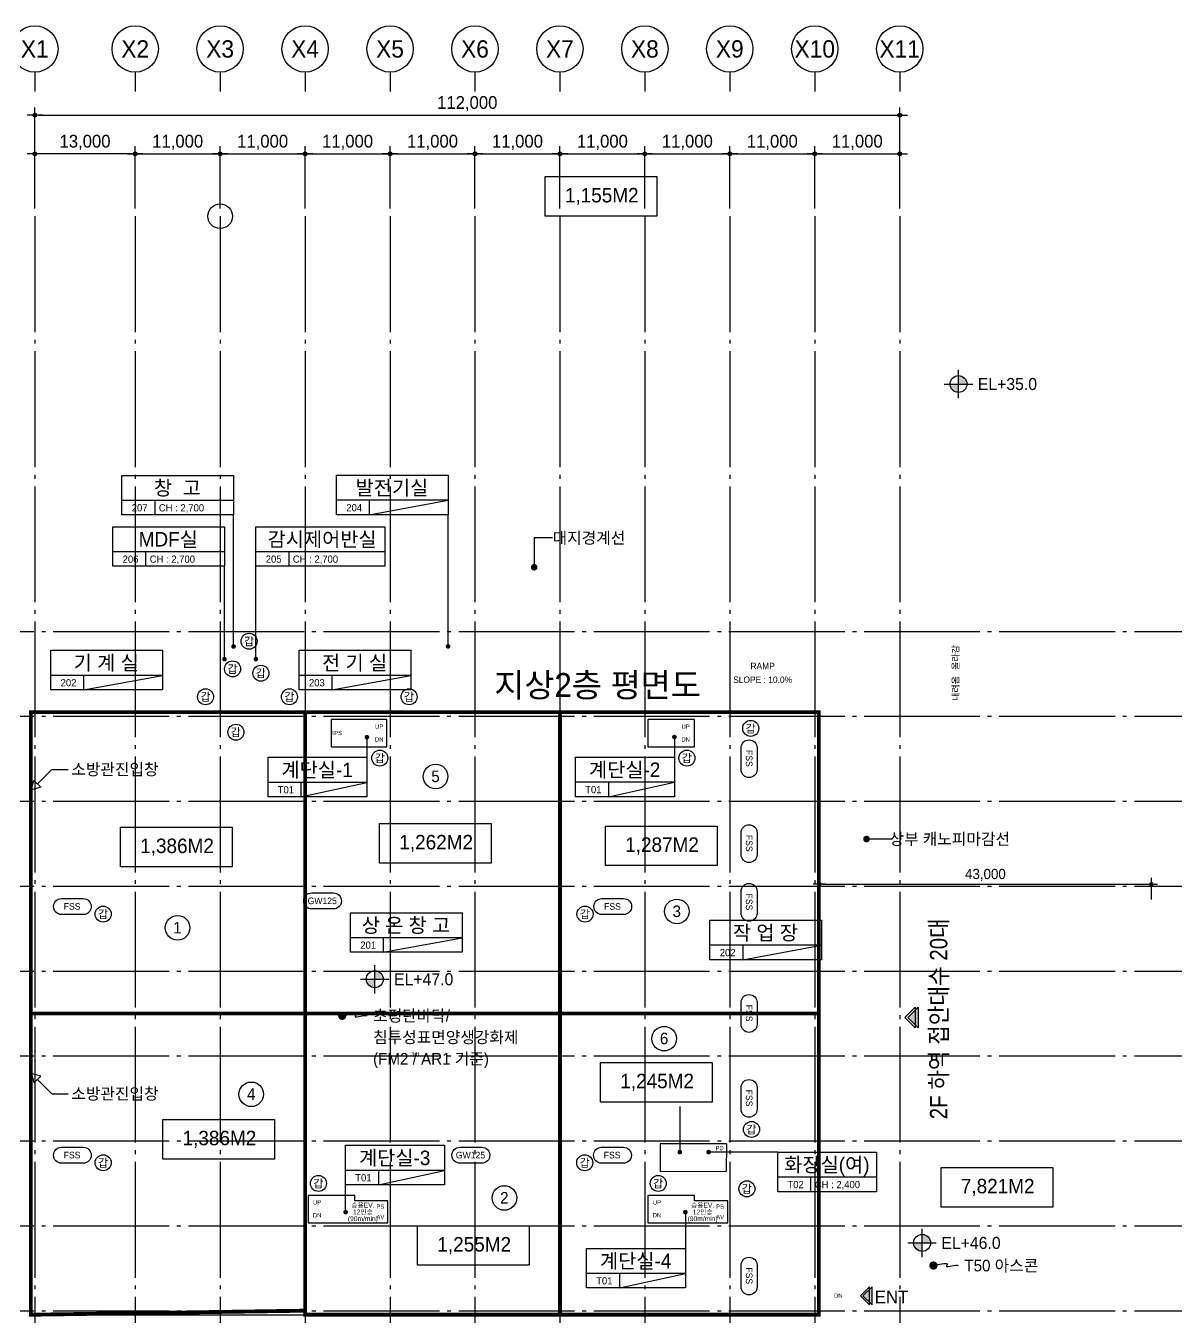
# Model space of a CAD drawing. Header units: millimetres. Extents: x 252735598 to 255219468, y 503841472 to 504550014.
# Drawn here: x 254139209 to 254288177, y 503943113 to 504110392 of the extents above; entities that cross this region are included whole.
import ezdxf
from ezdxf.enums import TextEntityAlignment as Align

# ---------------------------------------------------------------- set-up
doc = ezdxf.new("R2010")
doc.units = ezdxf.units.MM
doc.linetypes.add('CEN', pattern=[35, 30, -2, 1, -2])
for name, color, linetype in [('4A.TEC CEN', 1, 'CEN'), ('4A.TEC DIM', 7, 'Continuous'), ('4A.TEC TEXT', 7, 'Continuous'), ('4A.TEC TEXT 1', 3, 'Continuous'), ('4A.TEC TEXT 2', 3, 'Continuous'), ('4A.TEC 심볼', 7, 'Continuous'), ('DEFPOINT', 135, 'Continuous'), ('㈜SE&C DIM', 7, 'Continuous'), ('㈜SE&C TEXT', 7, 'Continuous'), ('㈜SE&C TEXT 1', 3, 'Continuous')]:
    doc.layers.add(name, color=color, linetype=linetype)
doc.styles.add('돋움', font='')
doc.styles.get('돋움').set_extended_font_data('돋움')
doc.dimstyles.new('DIM_400(외부치수)', dxfattribs={"dimscale": 1200, "dimtxt": 3.3, "dimasz": 1, "dimexe": 2, "dimexo": 2, "dimgap": 1, "dimtad": 1, "dimdec": 0, "dimdsep": 46, "dimlunit": 6, "dimtxsty": '돋움', "dimblk1": 'DIMDOT', "dimblk2": 'DIMDOT', "dimsah": 1, "dimcen": 2.5, "dimdle": 1.5, "dimclrd": 8, "dimclre": 8, "dimclrt": 3, "dimadec": 0, "dimazin": 0, "dimtfac": 1, "dimtdec": 0, "dimtix": 1, "dimtmove": 2, "dimatfit": 3, "dimldrblk": 'DIMDOT', "dimfxl": 1, "dimtvp": 1, "dimtolj": 1, "dimtzin": 0, "dimarcsym": 0})
doc.dimstyles.new('DIM_600(외부치수)', dxfattribs={"dimscale": 400, "dimtxt": 3.3, "dimasz": 1, "dimexe": 2, "dimexo": 2, "dimgap": 1, "dimtad": 1, "dimdec": 0, "dimdsep": 46, "dimlunit": 6, "dimtxsty": '돋움', "dimblk1": 'DIMDOT', "dimblk2": 'DIMDOT', "dimsah": 1, "dimcen": 2.5, "dimdle": 1.5, "dimclrd": 8, "dimclre": 8, "dimclrt": 3, "dimadec": 0, "dimazin": 0, "dimtfac": 1, "dimtdec": 0, "dimtix": 1, "dimtmove": 2, "dimatfit": 3, "dimldrblk": 'DIMDOT', "dimfxl": 1, "dimtvp": 1, "dimtolj": 1, "dimtzin": 0, "dimarcsym": 0})

# ---------------------------------------------------------------- blocks, each defined once
blk = doc.blocks.new('DIMDOT')
at = {"color": 0}
blk.add_line((-2, 0), (2, 0), dxfattribs=at)
for radius in [0.5, 0.25]:
    blk.add_circle((0, 0), radius, dxfattribs=at)
blk = doc.blocks.new('*D94')
at = {"layer": '4A.TEC DIM', "color": 8, "lineweight": -2, "transparency": 16777216}
for p, q in [((169308, -38163), (169308, -25069)), ((281308, -38163), (281308, -25069)), ((169808, -26069), (280808, -26069))]:
    blk.add_line(p, q, dxfattribs=at)
at = {"layer": 'Defpoints', "color": 0, "transparency": 16777216}
for p in [(281308, -26069), (169308, -39163), (281308, -39163)]:
    blk.add_point(p, dxfattribs=at)
at = {"layer": '4A.TEC DIM', "color": 8, "lineweight": -2, "transparency": 16777216, "xscale": 500, "yscale": 500, "zscale": 500, "rotation": 180}
blk.add_blockref('DIMDOT', (169308, -26069), dxfattribs=at)
at = {"layer": '4A.TEC DIM', "color": 8, "lineweight": -2, "transparency": 16777216, "xscale": 500, "yscale": 500, "zscale": 500}
blk.add_blockref('DIMDOT', (281308, -26069), dxfattribs=at)
at = {"layer": '4A.TEC DIM', "color": 3, "transparency": 16777216, "insert": (225308, -24584), "char_height": 1650, "attachment_point": 5, "style": '돋움'}
blk.add_mtext('\\A1;112,000', dxfattribs=at)
blk = doc.blocks.new('ccs122')
at = {"layer": '4A.TEC 심볼'}
blk.add_line((0, 8), (0, 3), dxfattribs=at)
blk.add_circle((0, 14), 6, dxfattribs=at)
at = {"layer": '4A.TEC TEXT 2', "color": 3, "style": '돋움'}
blk.add_attdef('NO', text='', height=4.5, dxfattribs=at).set_placement((-0.01, 14.02), align=Align.MIDDLE_CENTER)
blk = doc.blocks.new('*D103')
at = {"layer": '4A.TEC DIM', "color": 8, "lineweight": -2, "transparency": 16777216}
for p, q in [((169308, -38163), (169308, -30082)), ((182308, -38163), (182308, -30082)), ((181808, -31082), (169808, -31082))]:
    blk.add_line(p, q, dxfattribs=at)
at = {"layer": 'Defpoints', "color": 0, "transparency": 16777216}
for p in [(169308, -31082), (169308, -39163), (182308, -39163)]:
    blk.add_point(p, dxfattribs=at)
at = {"layer": '4A.TEC DIM', "color": 8, "lineweight": -2, "transparency": 16777216, "xscale": 500, "yscale": 500, "zscale": 500, "rotation": 180}
blk.add_blockref('DIMDOT', (169308, -31082), dxfattribs=at)
at = {"layer": '4A.TEC DIM', "color": 8, "lineweight": -2, "transparency": 16777216, "xscale": 500, "yscale": 500, "zscale": 500}
blk.add_blockref('DIMDOT', (182308, -31082), dxfattribs=at)
at = {"layer": '4A.TEC DIM', "color": 3, "transparency": 16777216, "insert": (175808, -29597), "char_height": 1650, "attachment_point": 5, "style": '돋움'}
blk.add_mtext('\\A1;13,000', dxfattribs=at)
blk = doc.blocks.new('*D105')
at = {"layer": '4A.TEC DIM', "color": 8, "lineweight": -2, "transparency": 16777216}
for p, q in [((270308, -38163), (270308, -30082)), ((281308, -38163), (281308, -30082)), ((270808, -31082), (280808, -31082))]:
    blk.add_line(p, q, dxfattribs=at)
at = {"layer": 'Defpoints', "color": 0, "transparency": 16777216}
for p in [(281308, -31082), (270308, -39163), (281308, -39163)]:
    blk.add_point(p, dxfattribs=at)
at = {"layer": '4A.TEC DIM', "color": 8, "lineweight": -2, "transparency": 16777216, "xscale": 500, "yscale": 500, "zscale": 500, "rotation": 180}
blk.add_blockref('DIMDOT', (270308, -31082), dxfattribs=at)
at = {"layer": '4A.TEC DIM', "color": 8, "lineweight": -2, "transparency": 16777216, "xscale": 500, "yscale": 500, "zscale": 500}
blk.add_blockref('DIMDOT', (281308, -31082), dxfattribs=at)
at = {"layer": '4A.TEC DIM', "color": 3, "transparency": 16777216, "insert": (275808, -29597), "char_height": 1650, "attachment_point": 5, "style": '돋움'}
blk.add_mtext('\\A1;11,000', dxfattribs=at)
blk = doc.blocks.new('*D106')
at = {"layer": '4A.TEC DIM', "color": 8, "lineweight": -2, "transparency": 16777216}
for p, q in [((259308, -38163), (259308, -30082)), ((270308, -38163), (270308, -30082)), ((259808, -31082), (269808, -31082))]:
    blk.add_line(p, q, dxfattribs=at)
at = {"layer": 'Defpoints', "color": 0, "transparency": 16777216}
for p in [(270308, -31082), (259308, -39163), (270308, -39163)]:
    blk.add_point(p, dxfattribs=at)
at = {"layer": '4A.TEC DIM', "color": 8, "lineweight": -2, "transparency": 16777216, "xscale": 500, "yscale": 500, "zscale": 500, "rotation": 180}
blk.add_blockref('DIMDOT', (259308, -31082), dxfattribs=at)
at = {"layer": '4A.TEC DIM', "color": 8, "lineweight": -2, "transparency": 16777216, "xscale": 500, "yscale": 500, "zscale": 500}
blk.add_blockref('DIMDOT', (270308, -31082), dxfattribs=at)
at = {"layer": '4A.TEC DIM', "color": 3, "transparency": 16777216, "insert": (264808, -29597), "char_height": 1650, "attachment_point": 5, "style": '돋움'}
blk.add_mtext('\\A1;11,000', dxfattribs=at)
blk = doc.blocks.new('*D107')
at = {"layer": '4A.TEC DIM', "color": 8, "lineweight": -2, "transparency": 16777216}
for p, q in [((248308, -38163), (248308, -30082)), ((259308, -38163), (259308, -30082)), ((248808, -31082), (258808, -31082))]:
    blk.add_line(p, q, dxfattribs=at)
at = {"layer": 'Defpoints', "color": 0, "transparency": 16777216}
for p in [(259308, -31082), (248308, -39163), (259308, -39163)]:
    blk.add_point(p, dxfattribs=at)
at = {"layer": '4A.TEC DIM', "color": 8, "lineweight": -2, "transparency": 16777216, "xscale": 500, "yscale": 500, "zscale": 500, "rotation": 180}
blk.add_blockref('DIMDOT', (248308, -31082), dxfattribs=at)
at = {"layer": '4A.TEC DIM', "color": 8, "lineweight": -2, "transparency": 16777216, "xscale": 500, "yscale": 500, "zscale": 500}
blk.add_blockref('DIMDOT', (259308, -31082), dxfattribs=at)
at = {"layer": '4A.TEC DIM', "color": 3, "transparency": 16777216, "insert": (253808, -29597), "char_height": 1650, "attachment_point": 5, "style": '돋움'}
blk.add_mtext('\\A1;11,000', dxfattribs=at)
blk = doc.blocks.new('*D108')
at = {"layer": '4A.TEC DIM', "color": 8, "lineweight": -2, "transparency": 16777216}
for p, q in [((237308, -38163), (237308, -30082)), ((248308, -38163), (248308, -30082)), ((237808, -31082), (247808, -31082))]:
    blk.add_line(p, q, dxfattribs=at)
at = {"layer": 'Defpoints', "color": 0, "transparency": 16777216}
for p in [(248308, -31082), (237308, -39163), (248308, -39163)]:
    blk.add_point(p, dxfattribs=at)
at = {"layer": '4A.TEC DIM', "color": 8, "lineweight": -2, "transparency": 16777216, "xscale": 500, "yscale": 500, "zscale": 500, "rotation": 180}
blk.add_blockref('DIMDOT', (237308, -31082), dxfattribs=at)
at = {"layer": '4A.TEC DIM', "color": 8, "lineweight": -2, "transparency": 16777216, "xscale": 500, "yscale": 500, "zscale": 500}
blk.add_blockref('DIMDOT', (248308, -31082), dxfattribs=at)
at = {"layer": '4A.TEC DIM', "color": 3, "transparency": 16777216, "insert": (242808, -29597), "char_height": 1650, "attachment_point": 5, "style": '돋움'}
blk.add_mtext('\\A1;11,000', dxfattribs=at)
blk = doc.blocks.new('*D109')
at = {"layer": '4A.TEC DIM', "color": 8, "lineweight": -2, "transparency": 16777216}
for p, q in [((226308, -38163), (226308, -30082)), ((237308, -38163), (237308, -30082)), ((226808, -31082), (236808, -31082))]:
    blk.add_line(p, q, dxfattribs=at)
at = {"layer": 'Defpoints', "color": 0, "transparency": 16777216}
for p in [(237308, -31082), (226308, -39163), (237308, -39163)]:
    blk.add_point(p, dxfattribs=at)
at = {"layer": '4A.TEC DIM', "color": 8, "lineweight": -2, "transparency": 16777216, "xscale": 500, "yscale": 500, "zscale": 500, "rotation": 180}
blk.add_blockref('DIMDOT', (226308, -31082), dxfattribs=at)
at = {"layer": '4A.TEC DIM', "color": 8, "lineweight": -2, "transparency": 16777216, "xscale": 500, "yscale": 500, "zscale": 500}
blk.add_blockref('DIMDOT', (237308, -31082), dxfattribs=at)
at = {"layer": '4A.TEC DIM', "color": 3, "transparency": 16777216, "insert": (231808, -29597), "char_height": 1650, "attachment_point": 5, "style": '돋움'}
blk.add_mtext('\\A1;11,000', dxfattribs=at)
blk = doc.blocks.new('*D110')
at = {"layer": '4A.TEC DIM', "color": 8, "lineweight": -2, "transparency": 16777216}
for p, q in [((215308, -38163), (215308, -30082)), ((226308, -38163), (226308, -30082)), ((215808, -31082), (225808, -31082))]:
    blk.add_line(p, q, dxfattribs=at)
at = {"layer": 'Defpoints', "color": 0, "transparency": 16777216}
for p in [(226308, -31082), (215308, -39163), (226308, -39163)]:
    blk.add_point(p, dxfattribs=at)
at = {"layer": '4A.TEC DIM', "color": 8, "lineweight": -2, "transparency": 16777216, "xscale": 500, "yscale": 500, "zscale": 500, "rotation": 180}
blk.add_blockref('DIMDOT', (215308, -31082), dxfattribs=at)
at = {"layer": '4A.TEC DIM', "color": 8, "lineweight": -2, "transparency": 16777216, "xscale": 500, "yscale": 500, "zscale": 500}
blk.add_blockref('DIMDOT', (226308, -31082), dxfattribs=at)
at = {"layer": '4A.TEC DIM', "color": 3, "transparency": 16777216, "insert": (220808, -29597), "char_height": 1650, "attachment_point": 5, "style": '돋움'}
blk.add_mtext('\\A1;11,000', dxfattribs=at)
blk = doc.blocks.new('*D111')
at = {"layer": '4A.TEC DIM', "color": 8, "lineweight": -2, "transparency": 16777216}
for p, q in [((204308, -38163), (204308, -30082)), ((215308, -38163), (215308, -30082)), ((204808, -31082), (214808, -31082))]:
    blk.add_line(p, q, dxfattribs=at)
at = {"layer": 'Defpoints', "color": 0, "transparency": 16777216}
for p in [(215308, -31082), (204308, -39163), (215308, -39163)]:
    blk.add_point(p, dxfattribs=at)
at = {"layer": '4A.TEC DIM', "color": 8, "lineweight": -2, "transparency": 16777216, "xscale": 500, "yscale": 500, "zscale": 500, "rotation": 180}
blk.add_blockref('DIMDOT', (204308, -31082), dxfattribs=at)
at = {"layer": '4A.TEC DIM', "color": 8, "lineweight": -2, "transparency": 16777216, "xscale": 500, "yscale": 500, "zscale": 500}
blk.add_blockref('DIMDOT', (215308, -31082), dxfattribs=at)
at = {"layer": '4A.TEC DIM', "color": 3, "transparency": 16777216, "insert": (209808, -29597), "char_height": 1650, "attachment_point": 5, "style": '돋움'}
blk.add_mtext('\\A1;11,000', dxfattribs=at)
blk = doc.blocks.new('*D112')
at = {"layer": '4A.TEC DIM', "color": 8, "lineweight": -2, "transparency": 16777216}
for p, q in [((193308, -38163), (193308, -30082)), ((204308, -38163), (204308, -30082)), ((193808, -31082), (203808, -31082))]:
    blk.add_line(p, q, dxfattribs=at)
at = {"layer": 'Defpoints', "color": 0, "transparency": 16777216}
for p in [(204308, -31082), (193308, -39163), (204308, -39163)]:
    blk.add_point(p, dxfattribs=at)
at = {"layer": '4A.TEC DIM', "color": 8, "lineweight": -2, "transparency": 16777216, "xscale": 500, "yscale": 500, "zscale": 500, "rotation": 180}
blk.add_blockref('DIMDOT', (193308, -31082), dxfattribs=at)
at = {"layer": '4A.TEC DIM', "color": 8, "lineweight": -2, "transparency": 16777216, "xscale": 500, "yscale": 500, "zscale": 500}
blk.add_blockref('DIMDOT', (204308, -31082), dxfattribs=at)
at = {"layer": '4A.TEC DIM', "color": 3, "transparency": 16777216, "insert": (198808, -29597), "char_height": 1650, "attachment_point": 5, "style": '돋움'}
blk.add_mtext('\\A1;11,000', dxfattribs=at)
blk = doc.blocks.new('*D113')
at = {"layer": '4A.TEC DIM', "color": 8, "lineweight": -2, "transparency": 16777216}
for p, q in [((182308, -38163), (182308, -30082)), ((193308, -38163), (193308, -30082)), ((182808, -31082), (192808, -31082))]:
    blk.add_line(p, q, dxfattribs=at)
at = {"layer": 'Defpoints', "color": 0, "transparency": 16777216}
for p in [(193308, -31082), (182308, -39163), (193308, -39163)]:
    blk.add_point(p, dxfattribs=at)
at = {"layer": '4A.TEC DIM', "color": 8, "lineweight": -2, "transparency": 16777216, "xscale": 500, "yscale": 500, "zscale": 500, "rotation": 180}
blk.add_blockref('DIMDOT', (182308, -31082), dxfattribs=at)
at = {"layer": '4A.TEC DIM', "color": 8, "lineweight": -2, "transparency": 16777216, "xscale": 500, "yscale": 500, "zscale": 500}
blk.add_blockref('DIMDOT', (193308, -31082), dxfattribs=at)
at = {"layer": '4A.TEC DIM', "color": 3, "transparency": 16777216, "insert": (187808, -29597), "char_height": 1650, "attachment_point": 5, "style": '돋움'}
blk.add_mtext('\\A1;11,000', dxfattribs=at)
blk = doc.blocks.new('FL-LEVEL1')
at = {"layer": '4A.TEC 심볼', "linetype": 'ByBlock'}
h = blk.add_hatch(color=256, dxfattribs=at)
h.paths.add_polyline_path([(295, 175), (295, 0), (470, 0, 0.414214)])
h.paths.add_polyline_path([(295, 0), (120, 0, 0.414214), (295, -175)])
for p, q in [((295, -295), (295, 295)), ((0, 0), (590, 0))]:
    blk.add_line(p, q, dxfattribs=at)
blk.add_circle((295, 0), 175, dxfattribs=at)
at = {"layer": '4A.TEC TEXT 2', "color": 3, "linetype": 'ByBlock', "style": '돋움'}
blk.add_attdef('FL', text='', height=250, dxfattribs=at).set_placement((695, 0), align=Align.MIDDLE_LEFT)
blk = doc.blocks.new('zw$CF70')
at = {"layer": '4A.TEC 심볼', "color": 1, "const_width": 640}
blk.add_lwpolyline([(320, 7842, 1), (961, 7842, 1)], format="xyb", close=True, dxfattribs=at)
at = {"layer": '4A.TEC 심볼', "color": 1}
blk.add_lwpolyline([(642, 7842), (1607, 8062), (2240, 8164), (2606, 8172), (2767, 8112), (2789, 8009), (2736, 7889), (2671, 7777), (2659, 7697), (2749, 7670), (2931, 7686), (3177, 7730), (3464, 7787), (3763, 7842), (4050, 7880), (4299, 7885), (4484, 7842)], dxfattribs=at)
at = {"layer": '4A.TEC TEXT', "style": '돋움'}
for s, height, p in [('초평탄바닥/', 1800, (5445, 7842)), ('침투성표면양생강화제', 1800, (5445, 4499)), ('(FM2 / AR1 기준)', 1800, (5445, 1156)), ('3rd', 600, (11376, 1901))]:
    blk.add_text(s, height=height, dxfattribs=at).set_placement(p, align=Align.MIDDLE_LEFT)
blk = doc.blocks.new('*D115')
at = {"layer": 'Defpoints', "color": 0, "ltscale": 10, "transparency": 16777216}
for p in [(254284974, 503999214), (254241974, 503996421), (254284974, 503996421)]:
    blk.add_point(p, dxfattribs=at)
at = {"layer": '㈜SE&C DIM', "color": 8, "lineweight": -2, "ltscale": 10, "transparency": 16777216}
for p, q in [((254241974, 503997221), (254241974, 504000014)), ((254284974, 503997221), (254284974, 504000014)), ((254242374, 503999214), (254284574, 503999214))]:
    blk.add_line(p, q, dxfattribs=at)
at = {"layer": '㈜SE&C DIM', "color": 8, "lineweight": -2, "ltscale": 10, "transparency": 16777216, "xscale": 400, "yscale": 400, "zscale": 400, "rotation": 180}
blk.add_blockref('DIMDOT', (254241974, 503999214), dxfattribs=at)
at = {"layer": '㈜SE&C DIM', "color": 8, "lineweight": -2, "ltscale": 10, "transparency": 16777216, "xscale": 400, "yscale": 400, "zscale": 400}
blk.add_blockref('DIMDOT', (254284974, 503999214), dxfattribs=at)
at = {"layer": '㈜SE&C DIM', "color": 3, "ltscale": 10, "transparency": 16777216, "insert": (254263474, 504000402), "char_height": 1320, "attachment_point": 5, "style": '돋움'}
blk.add_mtext('\\A1;43,000', dxfattribs=at)
blk = doc.blocks.new('dwg9CDF')
at = {"layer": '4A.TEC 심볼', "color": 3, "linetype": 'ByBlock'}
ref = blk.add_blockref('FL-LEVEL1', (287075, -60898, 36666), dxfattribs=dict(at, xscale=6.250000000000405, yscale=6.250000000000405, zscale=6.250000000000405))
ref.add_attrib('FL', 'EL+35.0', dxfattribs={"layer": '4A.TEC TEXT 1', "color": 3, "linetype": 'ByBlock', "height": 1562.5, "style": '돋움'}).set_placement((291419, -60898, 36666), align=Align.MIDDLE_LEFT)
blk = doc.blocks.new('dwgFD3B')
at = {"layer": '4A.TEC CEN', "color": 250, "ltscale": 500}
for p, q in [((49194.51, -92936.83, -3333.33), (358000, -92936.83, -3333.33)), ((49194.51, -103936.83, -3333.33), (358000, -103936.83, -3333.33)), ((49194.51, -114936.83, -3333.33), (358000, -114936.83, -3333.33)), ((49194.51, -125936.83, -3333.33), (358000, -125936.83, -3333.33)), ((49194.51, -136936.83, -3333.33), (358000, -136936.83, -3333.33)), ((49194.51, -147936.83, -3333.33), (358000, -147936.83, -3333.33)), ((49194.51, -158936.83, -3333.33), (358000, -158936.83, -3333.33)), ((49194.51, -169936.83, -3333.33), (358000, -169936.83, -3333.33)), ((49194.51, -180936.83, -3333.33), (358000, -180936.83, -3333.33))]:
    blk.add_line(p, q, dxfattribs=at)
at = {"layer": '4A.TEC CEN', "color": 250, "ltscale": 500, "elevation": -3333.33}
for points in [[(169307.63, -39163.16), (169307.63, -267000)], [(182307.63, -39163.16), (182307.63, -267000)], [(193307.63, -39163.16), (193307.63, -267000)], [(204307.63, -39163.16), (204307.63, -267000)], [(215307.63, -39163.16), (215307.63, -267000)], [(226307.63, -39163.16), (226307.63, -267000)], [(237307.63, -39163.16), (237307.63, -267000)], [(248307.63, -39163.16), (248307.63, -267000)], [(259307.63, -39163.16), (259307.63, -267000)], [(270307.63, -39163.16), (270307.63, -267000)], [(281307.63, -39163.16), (281307.63, -267000)]]:
    blk.add_lwpolyline(points, dxfattribs=at)
at = {"layer": '4A.TEC 심볼'}
ref = blk.add_blockref('ccs122', (169307.63, -24500.01, 1666.22), dxfattribs=dict(at, xscale=499.9999977496833, yscale=499.9999977496833, zscale=499.9999977496833))
ref.add_attrib('NO', 'X1', dxfattribs={"layer": '0', "color": 3, "height": 2250, "style": '돋움'}).set_placement((169304.55, -17491.05, 1666.22), align=Align.MIDDLE_CENTER)
ref = blk.add_blockref('ccs122', (182307.63, -24500, -3333.78), dxfattribs=dict(at, xscale=499.9999977496833, yscale=499.9999977496833, zscale=499.9999977496833))
ref.add_attrib('NO', 'X2', dxfattribs={"layer": '0', "color": 3, "height": 2250, "style": '돋움'}).set_placement((182304.55, -17491.04, -3333.78), align=Align.MIDDLE_CENTER)
ref = blk.add_blockref('ccs122', (193307.63, -24500, -3333.78), dxfattribs=dict(at, xscale=499.9999977496833, yscale=499.9999977496833, zscale=499.9999977496833))
ref.add_attrib('NO', 'X3', dxfattribs={"layer": '0', "color": 3, "height": 2250, "style": '돋움'}).set_placement((193304.55, -17491.04, -3333.78), align=Align.MIDDLE_CENTER)
ref = blk.add_blockref('ccs122', (204307.63, -24500, -3333.78), dxfattribs=dict(at, xscale=499.9999977496833, yscale=499.9999977496833, zscale=499.9999977496833))
ref.add_attrib('NO', 'X4', dxfattribs={"layer": '0', "color": 3, "height": 2250, "style": '돋움'}).set_placement((204304.55, -17491.04, -3333.78), align=Align.MIDDLE_CENTER)
ref = blk.add_blockref('ccs122', (215307.63, -24500, -3333.78), dxfattribs=dict(at, xscale=499.9999977496833, yscale=499.9999977496833, zscale=499.9999977496833))
ref.add_attrib('NO', 'X5', dxfattribs={"layer": '0', "color": 3, "height": 2250, "style": '돋움'}).set_placement((215304.55, -17491.04, -3333.78), align=Align.MIDDLE_CENTER)
ref = blk.add_blockref('ccs122', (226307.63, -24500, -3333.78), dxfattribs=dict(at, xscale=499.9999977496833, yscale=499.9999977496833, zscale=499.9999977496833))
ref.add_attrib('NO', 'X6', dxfattribs={"layer": '0', "color": 3, "height": 2250, "style": '돋움'}).set_placement((226304.55, -17491.04, -3333.78), align=Align.MIDDLE_CENTER)
ref = blk.add_blockref('ccs122', (237307.63, -24499.99, -3333.78), dxfattribs=dict(at, xscale=499.9999977496833, yscale=499.9999977496833, zscale=499.9999977496833))
ref.add_attrib('NO', 'X7', dxfattribs={"layer": '0', "color": 3, "height": 2250, "style": '돋움'}).set_placement((237304.55, -17491.04, -3333.78), align=Align.MIDDLE_CENTER)
ref = blk.add_blockref('ccs122', (248307.63, -24500, -3333.78), dxfattribs=dict(at, xscale=499.9999977496833, yscale=499.9999977496833, zscale=499.9999977496833))
ref.add_attrib('NO', 'X8', dxfattribs={"layer": '0', "color": 3, "height": 2250, "style": '돋움'}).set_placement((248304.55, -17491.04, -3333.78), align=Align.MIDDLE_CENTER)
ref = blk.add_blockref('ccs122', (259307.63, -24499.99, -3333.78), dxfattribs=dict(at, xscale=499.9999977496833, yscale=499.9999977496833, zscale=499.9999977496833))
ref.add_attrib('NO', 'X9', dxfattribs={"layer": '0', "color": 3, "height": 2250, "style": '돋움'}).set_placement((259304.55, -17491.04, -3333.78), align=Align.MIDDLE_CENTER)
ref = blk.add_blockref('ccs122', (270307.63, -24500, -3333.78), dxfattribs=dict(at, xscale=499.9999977496833, yscale=499.9999977496833, zscale=499.9999977496833))
ref.add_attrib('NO', 'X10', dxfattribs={"layer": '0', "color": 3, "height": 2250, "style": '돋움'}).set_placement((270304.55, -17491.04, -3333.78), align=Align.MIDDLE_CENTER)
ref = blk.add_blockref('ccs122', (281307.63, -24500, -3333.78), dxfattribs=dict(at, xscale=499.9999977496833, yscale=499.9999977496833, zscale=499.9999977496833))
ref.add_attrib('NO', 'X11', dxfattribs={"layer": '0', "color": 3, "height": 2250, "style": '돋움'}).set_placement((281304.55, -17491.04, -3333.78), align=Align.MIDDLE_CENTER)
at = {"layer": '4A.TEC DIM'}
for base, p1, p2, picture, middle in [((281307.63, -26068.86, 1666.22), (169307.63, -39163.16, 1666.22), (281307.63, -39163.16, 1666.22), '*D94', (225307.63, -24583.79, 1666.22)), ((169307.63, -31081.58, 1666.22), (182307.63, -39163.16, 1666.22), (169307.63, -39163.16, 1666.22), '*D103', (175807.63, -29596.51, 1666.22))]:
    dim = blk.add_linear_dim(base=base, p1=p1, p2=p2, dimstyle='DIM_600(외부치수)', override={"dimscale": 500, "dimdec": 1, "dimtxsty": '돋움', "dimblk1": 'DIMDOT', "dimblk2": 'DIMDOT'}, dxfattribs=at)
    dim.commit()
    dim.dimension.update_dxf_attribs({"geometry": picture, "text_midpoint": middle})
for base, p1, p2, picture, middle in [((193307.63, -31081.58, 1666.67), (182307.63, -39163.16, 1666.67), (193307.63, -39163.16, 1666.67), '*D113', (187807.63, -29596.51, 1666.67)), ((204307.63, -31081.58, 6666.22), (193307.63, -39163.16, 6666.22), (204307.63, -39163.16, 6666.22), '*D112', (198807.63, -29596.51, 6666.22)), ((215307.63, -31081.58, 1666.22), (204307.63, -39163.16, 1666.22), (215307.63, -39163.16, 1666.22), '*D111', (209807.63, -29596.51, 1666.22)), ((226307.63, -31081.58, 1666.22), (215307.63, -39163.16, 1666.22), (226307.63, -39163.16, 1666.22), '*D110', (220807.63, -29596.51, 1666.22)), ((237307.63, -31081.58, 1666.22), (226307.63, -39163.16, 1666.22), (237307.63, -39163.16, 1666.22), '*D109', (231807.63, -29596.51, 1666.22)), ((248307.63, -31081.58, 11666.22), (237307.63, -39163.16, 11666.22), (248307.63, -39163.16, 11666.22), '*D108', (242807.63, -29596.51, 11666.22)), ((259307.63, -31081.58, 6666.22), (248307.63, -39163.16, 6666.22), (259307.63, -39163.16, 6666.22), '*D107', (253807.63, -29596.51, 6666.22)), ((270307.63, -31081.58, 1666.22), (259307.63, -39163.16, 1666.22), (270307.63, -39163.16, 1666.22), '*D106', (264807.63, -29596.51, 1666.22)), ((281307.63, -31081.58, 1666.22), (270307.63, -39163.16, 1666.22), (281307.63, -39163.16, 1666.22), '*D105', (275807.63, -29596.51, 1666.22))]:
    dim = blk.add_linear_dim(base=base, p1=p1, p2=p2, angle=180, dimstyle='DIM_600(외부치수)', override={"dimscale": 500, "dimdec": 1, "dimtxsty": '돋움', "dimblk1": 'DIMDOT', "dimblk2": 'DIMDOT'}, dxfattribs=at)
    dim.commit()
    dim.dimension.update_dxf_attribs({"geometry": picture, "text_midpoint": middle})

msp = doc.modelspace()

# ---------------------------------------------------------------- hatches: boundary and pattern name
at = {"layer": '4A.TEC 심볼'}
for points in [[(254253411.8, 503981916), (254254746.1, 503980581.8), (254254746.1, 503983250.3)], [(254247612.7, 503945878.3), (254248798.7, 503944692.2), (254248798.7, 503947064.3)]]:
    msp.add_hatch(color=256, dxfattribs=at).paths.add_polyline_path(points)

# ---------------------------------------------------------------- linework, layer by layer
for p, q in [((254166113.7, 504048908.9), (254151647.2, 504048908.9)), ((254155897.2, 504048908.9), (254155897.2, 504047033.9)), ((254193894.9, 504048925.8), (254179428.3, 504048925.8)), ((254183678.3, 504048925.8), (254183678.3, 504047050.8)), ((254183678.3, 504047050.8), (254193894.9, 504048925.8)), ((254166113.7, 504030007.2), (254166113.7, 504047033.9)), ((254193894.9, 504030024.1), (254193894.9, 504047050.8)), ((254164933.9, 504042259.9), (254150467.3, 504042259.9)), ((254154717.3, 504042259.9), (254154717.3, 504040384.9)), ((254185686.7, 504042259.9), (254168997.9, 504042259.9)), ((254173247.9, 504042259.9), (254173247.9, 504040384.9)), ((254164933.9, 504028375.6), (254164933.9, 504040384.9)), ((254168997.9, 504028375.6), (254168997.9, 504040384.9)), ((254156901, 504026251.8), (254142434.4, 504026251.8)), ((254146684.4, 504026251.8), (254146684.4, 504024376.8)), ((254146684.4, 504024376.8), (254156901, 504026251.8)), ((254189058.6, 504026251.8), (254174592, 504026251.8)), ((254178842, 504026251.8), (254178842, 504024376.8)), ((254178842, 504024376.8), (254189058.6, 504026251.8)), ((254183378.4, 504018227.8), (254183378.4, 504015635.9)), ((254223198.4, 504018247.8), (254223198.4, 504015655.9)), ((254183378.4, 504012385.9), (254170578.5, 504012385.9)), ((254174828.5, 504010510.9), (254183378.4, 504012385.9)), ((254174828.5, 504012385.9), (254174828.5, 504010510.9)), ((254223198.4, 504012405.9), (254210398.5, 504012405.9)), ((254214648.5, 504010530.9), (254223198.4, 504012405.9)), ((254214648.5, 504012405.9), (254214648.5, 504010530.9)), ((254195710.2, 503992258.8), (254181243.6, 503992258.8)), ((254185493.6, 503992258.8), (254185493.6, 503990383.8)), ((254185493.6, 503990383.8), (254195710.2, 503992258.8)), ((254242259.8, 503991288.7, 0.4), (254227793.2, 503991288.7, 0.4)), ((254232043.2, 503991288.7, 0.4), (254232043.2, 503989413.7, 0.4)), ((254232043.2, 503989413.7, 0.4), (254242259.8, 503991288.7, 0.4)), ((254223897.3, 503970409.1), (254223897.3, 503964492.9, -38344.4)), ((254236591.2, 503964492.9), (254227629.3, 503964492.9, -38344.4)), ((254193419.9, 503962127.3, 6250), (254180620, 503962127.3, 6250)), ((254184870, 503960252.3, 6250), (254193419.9, 503962127.3, 6250)), ((254184870, 503962127.3, 6250), (254184870, 503960252.3, 6250)), ((254249391.1, 503961242.9), (254236591.2, 503961242.9)), ((254240841.2, 503961242.9), (254240841.2, 503959367.9)), ((254180620, 503956736.4, 6250), (254180620, 503960252.3, 6250)), ((254224620, 503956699.8, 6250), (254224620, 503952021.6, 6250)), ((254224620, 503948771.6, 6250), (254211820.1, 503948771.6, 6250)), ((254216070.1, 503946896.6, 6250), (254224620, 503948771.6, 6250)), ((254216070.1, 503948771.6, 6250), (254216070.1, 503946896.6, 6250))]:
    msp.add_line(p, q, dxfattribs=at)
for points in [[(254206453.1, 504090853.3), (254220919.7, 504090853.3), (254220919.7, 504085728.3), (254206453.1, 504085728.3)], [(254206453.1, 504090853.3), (254220919.7, 504090853.3), (254220919.7, 504085728.3), (254206453.1, 504085728.3)], [(254206453.1, 504090853.3), (254220919.7, 504090853.3), (254220919.7, 504085728.3), (254206453.1, 504085728.3)], [(254151647.2, 504052158.9), (254166113.7, 504052158.9), (254166113.7, 504047033.9), (254151647.2, 504047033.9)], [(254179428.3, 504052175.8), (254193894.9, 504052175.8), (254193894.9, 504047050.8), (254179428.3, 504047050.8)], [(254150467.3, 504045509.9), (254164933.9, 504045509.9), (254164933.9, 504040384.9), (254150467.3, 504040384.9)], [(254168997.9, 504045509.9), (254185686.7, 504045509.9), (254185686.7, 504040384.9), (254168997.9, 504040384.9)], [(254142434.4, 504029501.8), (254156901, 504029501.8), (254156901, 504024376.8), (254142434.4, 504024376.8)], [(254174592, 504029501.8), (254189058.6, 504029501.8), (254189058.6, 504024376.8), (254174592, 504024376.8)], [(254170578.5, 504015635.9), (254183378.4, 504015635.9), (254183378.4, 504010510.9), (254170578.5, 504010510.9)], [(254210398.5, 504015655.9), (254223198.4, 504015655.9), (254223198.4, 504010530.9), (254210398.5, 504010530.9)], [(254151450.9, 504006567.9), (254165917.4, 504006567.9), (254165917.4, 504001442.9), (254151450.9, 504001442.9)], [(254185012.1, 504007047), (254199478.7, 504007047), (254199478.7, 504001922), (254185012.1, 504001922)], [(254214258.4, 504006727.6), (254228724.9, 504006727.6), (254228724.9, 504001602.6), (254214258.4, 504001602.6)], [(254181243.6, 503995508.8), (254195710.2, 503995508.8), (254195710.2, 503990383.8), (254181243.6, 503990383.8)], [(254213626.1, 503976106.9), (254228092.6, 503976106.9), (254228092.6, 503970981.9), (254213626.1, 503970981.9)], [(254156938.5, 503968721.5), (254171405, 503968721.5), (254171405, 503963596.5), (254156938.5, 503963596.5)], [(254236591.2, 503964492.9), (254249391.1, 503964492.9), (254249391.1, 503959367.9), (254236591.2, 503959367.9)], [(254257728.2, 503962493.6), (254272194.7, 503962493.6), (254272194.7, 503957368.6), (254257728.2, 503957368.6)], [(254189938.5, 503954954.7), (254204405, 503954954.7), (254204405, 503949829.7), (254189938.5, 503949829.7)]]:
    msp.add_lwpolyline(points, close=True, dxfattribs=at)
at = {"layer": '4A.TEC 심볼', "color": 1}
for points, elevation in [([(254207421.2, 504044065.4), (254205033.8, 504044065.4), (254205033.8, 504040257.6)], 3332.9), ([(254251430.7, 504005051.2), (254248079.9, 504005051.2)], -0.4)]:
    msp.add_lwpolyline(points, dxfattribs=dict(at, elevation=elevation))
at = {"layer": '4A.TEC 심볼', "color": 1, "const_width": 427}
for points, elevation in [([(254204820.3, 504040257.6, 1), (254205247.3, 504040257.6, 1)], 3332.9), ([(254247866.4, 504005051.2, -1), (254248293.4, 504005051.2, -1)], -0.4)]:
    msp.add_lwpolyline(points, format="xyb", close=True, dxfattribs=dict(at, elevation=elevation))
at = {"layer": '4A.TEC 심볼', "const_width": 298.9}
for points in [[(254166263.2, 504029988.9, 1), (254165964.3, 504029988.9, 1)], [(254194044.3, 504030005.8, 1), (254193745.4, 504030005.8, 1)], [(254165083.3, 504028357.3, 1), (254164784.4, 504028357.3, 1)], [(254169147.3, 504028357.3, 1), (254168848.4, 504028357.3, 1)], [(254183228.9, 504018246.1, 1), (254183527.8, 504018246.1, 1)], [(254223048.9, 504018266.1, 1), (254223347.8, 504018266.1, 1)]]:
    msp.add_lwpolyline(points, format="xyb", close=True, dxfattribs=at)
at = {"layer": '4A.TEC 심볼'}
for points, elevation in [([(254231828.3, 504014046.5), (254231828.3, 504016862.8, -1), (254233902, 504016862.8), (254233902, 504014046.5, -1)], -0.4), ([(254231828.3, 504003046.5), (254231828.3, 504005862.8, -1), (254233902, 504005862.8), (254233902, 504003046.5, -1)], -0.4), ([(254231828.3, 503995448.4), (254231828.3, 503998264.8, -1), (254233902, 503998264.8), (254233902, 503995448.4, -1)], -0.4), ([(254179043.7, 503995990.7), (254176227.3, 503995990.7, -1), (254176227.3, 503998064.4), (254179043.7, 503998064.4, -1)], -6), ([(254146646.2, 503995268.3), (254143829.9, 503995268.3, -1), (254143829.9, 503997342.1), (254146646.2, 503997342.1, -1)], -6), ([(254216625.8, 503995268.3), (254213809.4, 503995268.3, -1), (254213809.4, 503997342.1), (254216625.8, 503997342.1, -1)], -6), ([(254231828.3, 503981046.5), (254231828.3, 503983862.8, -1), (254233902, 503983862.8), (254233902, 503981046.5, -1)], -0.4), ([(254231828.3, 503970046.5), (254231828.3, 503972862.8, -1), (254233902, 503972862.8), (254233902, 503970046.5, -1)], -0.4), ([(254146646.2, 503963052.8), (254143829.9, 503963052.8, -1), (254143829.9, 503965126.5), (254146646.2, 503965126.5, -1)], -5.5), ([(254198244.4, 503963052.8), (254195428, 503963052.8, -1), (254195428, 503965126.5), (254198244.4, 503965126.5, -1)], -5.5), ([(254216585.8, 503963052.8), (254213769.5, 503963052.8, -1), (254213769.5, 503965126.5), (254216585.8, 503965126.5, -1)], -5.5), ([(254231828.3, 503947029.2), (254231828.3, 503949845.6, -1), (254233902, 503949845.6), (254233902, 503947029.2, -1)], -0.4)]:
    msp.add_lwpolyline(points, format="xyb", close=True, dxfattribs=dict(at, elevation=elevation))
at = {"layer": '4A.TEC 심볼', "color": 1}
for points in [[(254139933.8, 504011437.9), (254140257.3, 504012645.3), (254141141.2, 504011761.5)], [(254139933.8, 503974670.6), (254140257.3, 503973463.2), (254141141.2, 503974347.1)]]:
    msp.add_lwpolyline(points, close=True, dxfattribs=at)
for points in [[(254140699.3, 504012203.4), (254142560.2, 504014064.3)], [(254142560.2, 504014064.3), (254144685.3, 504014064.3)], [(254140699.3, 503973905.2), (254142560.2, 503972044.3)], [(254142560.2, 503972044.3), (254144685.3, 503972044.3)], [(254256750.2, 503949797.7), (254257554.7, 503949981.4), (254258082.4, 503950066.1), (254258386.9, 503950072.9), (254258521.5, 503950022.9), (254258539.8, 503949937.3), (254258495.2, 503949837.1), (254258441.3, 503949743.6), (254258431.4, 503949677.6), (254258506.6, 503949654.9), (254258657.8, 503949668.3), (254258863.5, 503949705.1), (254259101.9, 503949752.7), (254259351.6, 503949798.4), (254259591, 503949829.6), (254259798.5, 503949833.6), (254259952.5, 503949797.7)]]:
    msp.add_lwpolyline(points, dxfattribs=at)
at = {"layer": '4A.TEC 심볼'}
for points, elevation in [([(254227793.2, 503994538.7), (254242259.8, 503994538.7), (254242259.8, 503989413.7), (254227793.2, 503989413.7)], 0.4), ([(254180620, 503965377.3), (254193419.9, 503965377.3), (254193419.9, 503960252.3), (254180620, 503960252.3)], 6250), ([(254211820.1, 503952021.6), (254224620, 503952021.6), (254224620, 503946896.6), (254211820.1, 503946896.6)], 6250)]:
    msp.add_lwpolyline(points, close=True, dxfattribs=dict(at, elevation=elevation))
for points, elevation in [([(254253056, 503981916), (254254390.3, 503983250.3), (254254390.3, 503980581.8), (254253056, 503981916)], -0.4), ([(254253411.8, 503981916), (254254746.1, 503983250.3), (254254746.1, 503980581.8), (254253411.8, 503981916)], -0.4), ([(254247296.4, 503945878.3), (254248482.4, 503944692.2), (254248482.4, 503947064.3), (254247296.4, 503945878.3)], 4165.7), ([(254247612.7, 503945878.3), (254248798.7, 503944692.2), (254248798.7, 503947064.3), (254247612.7, 503945878.3)], 4165.7)]:
    msp.add_lwpolyline(points, dxfattribs=dict(at, elevation=elevation))
at = {"layer": '4A.TEC 심볼', "const_width": 298.9}
for points, elevation in [([(254224046.7, 503964492.9, 1), (254223747.9, 503964492.9, 1)], -38344.4), ([(254227778.7, 503964492.9, 1), (254227479.8, 503964492.9, 1)], -38344.4), ([(254180769.4, 503956718.1, 1), (254180470.5, 503956718.1, 1)], 6250), ([(254224470.5, 503956718.1, 1), (254224769.4, 503956718.1, 1)], 6250)]:
    msp.add_lwpolyline(points, format="xyb", close=True, dxfattribs=dict(at, elevation=elevation))
at = {"layer": '4A.TEC 심볼', "color": 1, "const_width": 533.7}
msp.add_lwpolyline([(254256482.5, 503949797.7, 1), (254257016.2, 503949797.7, 1)], format="xyb", close=True, dxfattribs=at)
at = {"layer": '4A.TEC 심볼', "color": 4}
for centre in [(254164374.2, 504085728.3), (254164374.2, 504085728.3), (254164374.2, 504085728.3), (254164374.2, 504085728.3), (254192272.7, 504013148.6), (254223514.7, 503995670.7), (254158859.4, 503993548.1), (254221875.7, 503979191.3), (254168404.4, 503971983), (254168404.4, 503971983), (254201184.7, 503958553.5)]:
    msp.add_circle(centre, 1591.5, dxfattribs=at)
at = {"layer": '4A.TEC 심볼'}
for centre in [(254168126.4, 504030670), (254165986.8, 504027084.1), (254169644.7, 504026530.1), (254162488.2, 504023472.9), (254173345.8, 504023472.9), (254188836.3, 504023472.9), (254166413.2, 504018890.4, 3333.3), (254233080, 504019387.3), (254185046.1, 504015536.2, 3333.3), (254224822.4, 504015536.2, 3333.3), (254149223.7, 503995329.8, 4160.7), (254211621, 503995329.8, 4160.7), (254233183, 503967435.1), (254149223.7, 503963114.3, 4161.2), (254211581, 503963114.3, 4161.2), (254177102.4, 503960434.5, 6250), (254221102.4, 503960434.5, 6250), (254232580, 503959737.3)]:
    msp.add_circle(centre, 1036.9, dxfattribs=at)
at = {"layer": 'DEFPOINT', "color": 2, "const_width": 500}
for points in [[(254140374.2, 504021479.7), (254139849.2, 504021479.7), (254139849.2, 503982453.9), (254175374.2, 503982453.9), (254175374.2, 504021479.7)], [(254175374.2, 504021479.7), (254175374.2, 503982453.9), (254208374.2, 503982453.9), (254208374.2, 504021479.7)], [(254208374.2, 504021479.7), (254208374.2, 503982453.9), (254241899.2, 503982453.9), (254241899.2, 504021479.7)], [(254139849.2, 503982453.9), (254139849.2, 503943429.7), (254175374.2, 503943954.7), (254175374.2, 503982453.9)], [(254175374.2, 503982453.9), (254175374.2, 503943429.7), (254208374.2, 503943429.7), (254208374.2, 503982453.9)], [(254208374.2, 503982453.9), (254208374.2, 503943429.7), (254241899.2, 503943429.7), (254241899.2, 503982453.9)]]:
    msp.add_lwpolyline(points, close=True, dxfattribs=at)
at = {"layer": 'DEFPOINT'}
for points in [[(254139849.2, 504021479.7), (254139849.2, 503943429.7), (254241899.2, 503943429.7), (254241899.2, 504021479.7)], [(254178734.2, 504020554.7), (254178734.2, 504017014.7), (254185974.2, 504017014.7), (254185974.2, 504020554.7)], [(254219774.2, 504020554.7), (254219774.2, 504017014.7), (254225814.2, 504017014.7), (254225814.2, 504020554.7)], [(254221374.2, 503965554.7), (254221374.2, 503961994.7), (254229954.2, 503962014.7), (254229974.2, 503965554.7)], [(254175774.2, 503958894.7), (254175774.2, 503955354.7), (254186099.2, 503955354.7), (254186099.2, 503958204.7), (254181814.2, 503958204.7), (254181814.2, 503958894.7)], [(254219774.2, 503958894.7), (254219774.2, 503955354.7), (254230099.2, 503955354.7), (254230099.2, 503958204.7), (254225814.2, 503958204.7), (254225814.2, 503958894.7)]]:
    msp.add_lwpolyline(points, close=True, dxfattribs=at)
for points in [[(254175374.2, 504021479.7), (254175374.2, 503943429.7)], [(254208374.2, 504021479.7), (254208374.2, 503943429.7)], [(254140374.2, 503982453.9), (254139849.2, 503982453.9), (254241899.2, 503982453.9)]]:
    msp.add_lwpolyline(points, dxfattribs=at)

# ---------------------------------------------------------------- block references
for name, p in [('dwgFD3B', (253971066.5, 504124891.5, 3333.3)), ('dwg9CDF', (253971066.5, 504124891.5, -1666.7))]:
    msp.add_blockref(name, p)
at = {"layer": '4A.TEC 심볼', "color": 3, "linetype": 'ByBlock'}
ref = msp.add_blockref('FL-LEVEL1', (254182550.5, 503986887.4, 0.9), dxfattribs=dict(at, xscale=6.250000000000405, yscale=6.250000000000405, zscale=6.250000000000405))
ref.add_attrib('FL', 'EL+47.0', dxfattribs={"layer": '4A.TEC TEXT 1', "color": 3, "linetype": 'ByBlock', "height": 1562.5, "style": '돋움'}).set_placement((254186894.2, 503986887.4, 0.9), align=Align.MIDDLE_LEFT)
ref = msp.add_blockref('FL-LEVEL1', (254253429.9, 503952731), dxfattribs=dict(at, xscale=6.250000000000405, yscale=6.250000000000405, zscale=6.250000000000405))
ref.add_attrib('FL', 'EL+46.0', dxfattribs={"layer": '4A.TEC TEXT 1', "color": 3, "linetype": 'ByBlock', "height": 1562.5, "style": '돋움'}).set_placement((254257773.7, 503952731), align=Align.MIDDLE_LEFT)
at = {"layer": 'DEFPOINT', "xscale": 0.8333333333333333, "yscale": 0.8333333333333333, "zscale": 0.8333333333333333}
msp.add_blockref('zw$CF70', (254179643, 503975622.3, 0.9), dxfattribs=at)

# ---------------------------------------------------------------- texts
at = {"layer": '4A.TEC TEXT', "color": 1, "style": '돋움'}
for s, p in [('1,155M2', (254213790.5, 504088454.3)), ('1,155M2', (254213790.5, 504088454.3)), ('1,155M2', (254213790.5, 504088454.3)), ('1,386M2', (254158788.3, 504004168.9)), ('1,262M2', (254192349.6, 504004648)), ('1,287M2', (254221595.8, 504004328.6)), ('1,245M2', (254220963.5, 503973707.9)), ('1,386M2', (254164275.9, 503966322.5)), ('7,821M2', (254265065.6, 503960094.6)), ('1,255M2', (254197275.9, 503952555.7))]:
    msp.add_text(s, height=1875, dxfattribs=at).set_placement(p, align=Align.MIDDLE_CENTER)
at = {"layer": '4A.TEC TEXT', "color": 3, "style": '돋움'}
for s, height, p in [('창  고', 1875, (254158838, 504050529.8)), ('발전기실', 1875, (254186619.1, 504050546.7)), ('207', 937.5, (254153951.5, 504047957)), ('204', 937.5, (254181732.6, 504047973.9)), ('MDF실', 1875, (254157658.1, 504043880.8)), ('감시제어반실', 1875, (254177577.5, 504043880.8)), ('206', 937.5, (254152771.6, 504041308)), ('205', 937.5, (254171302.2, 504041308)), ('기 계 실', 1875, (254149625.2, 504027872.7)), ('전 기 실', 1875, (254181782.8, 504027872.7)), ('202', 937.5, (254144738.8, 504025299.9)), ('203', 937.5, (254176896.3, 504025299.9)), ('계단실-1', 1875, (254176935.9, 504014006.8)), ('계단실-2', 1875, (254216755.9, 504014026.8)), ('T01', 937.5, (254172882.8, 504011434)), ('T01', 937.5, (254212702.8, 504011454)), ('상 온 창 고', 1875, (254188434.4, 503993879.6)), ('작 업 장', 1875, (254234984, 503992909.5, 0.4)), ('201', 937.5, (254183547.9, 503991306.9)), ('202', 937.5, (254230097.5, 503990336.8, 0.4)), ('계단실-3', 1875, (254186977.4, 503963748.2, 6250)), ('화장실(여)', 1875, (254242948.7, 503962863.8)), ('T01', 937.5, (254182924.3, 503961175.5, 6250)), ('T02', 937.5, (254238895.5, 503960291)), ('계단실-4', 1875, (254218177.5, 503950392.5, 6250)), ('T01', 937.5, (254214124.4, 503947819.8, 6250))]:
    msp.add_text(s, height=height, dxfattribs=at).set_placement(p, align=Align.MIDDLE_CENTER)
for s, p in [('CH : 2,700', (254156433.3, 504047957)), ('CH : 2,700', (254155253.4, 504041308)), ('CH : 2,700', (254173784, 504041308)), ('CH : 2,400', (254241377.3, 503960291))]:
    msp.add_text(s, height=937.5, dxfattribs=at).set_placement(p, align=Align.MIDDLE_LEFT)
at = {"layer": '4A.TEC TEXT', "style": '돋움'}
for s, p in [('대지경계선', (254207421.2, 504044065.4, 3332.9)), ('소방관진입창', (254145100, 504014077.3)), ('상부 캐노피마감선', (254251060.4, 504005051.2, -0.4)), ('소방관진입창', (254145100, 503972057.3)), ('T50 아스콘', (254260753.1, 503949797.7))]:
    msp.add_text(s, height=1500, dxfattribs=at).set_placement(p, align=Align.MIDDLE_LEFT)
for s, height, p in [('갑', 1036.9, (254168116.3, 504030647.1)), ('갑', 1036.9, (254165976.7, 504027061.1)), ('갑', 1036.9, (254169634.6, 504026507.1)), ('갑', 1036.9, (254162478.1, 504023450)), ('갑', 1036.9, (254173335.7, 504023450)), ('갑', 1036.9, (254188826.2, 504023450)), ('갑', 1036.9, (254166403.1, 504018867.5, 3333.3)), ('갑', 1036.9, (254185056.2, 504015513.3, 3333.3)), ('갑', 1036.9, (254224812.3, 504015513.3, 3333.3)), ('갑', 1036.9, (254177092.3, 503960411.5, 6250)), ('갑', 1036.9, (254221092.3, 503960411.5, 6250)), ('ENT', 1666.67, (254251316.4, 503945731.2, 4165.7))]:
    msp.add_text(s, height=height, dxfattribs=at).set_placement(p, align=Align.MIDDLE_CENTER)
for p in [(254233069.9, 504019364.4, -4166.7), (254149213.6, 503995306.8, -6), (254211610.9, 503995306.8, -6), (254233172.9, 503967412.2, -4166.7), (254149213.6, 503963091.3, -5.5), (254211570.9, 503963091.3, -5.5), (254232569.9, 503959714.4, -4166.7)]:
    msp.add_text('갑', height=1036.9, rotation=0, dxfattribs=at).set_placement(p, align=Align.MIDDLE_CENTER)
for s, rotation, p in [('FSS', 270, (254232881.6, 504015497.5, -0.4)), ('FSS', 270, (254232881.6, 504004497.5, -0.4)), ('FSS', 270, (254232881.6, 503996899.5, -0.4)), ('FSS', 0, (254145195.2, 503996321.7, -6)), ('GW125', 0, (254177592.6, 503997044, -6)), ('FSS', 0, (254215174.7, 503996321.7, -6)), ('FSS', 270, (254232881.6, 503982497.5, -0.4)), ('FSS', 270, (254232881.6, 503971497.5, -0.4)), ('FSS', 0, (254145195.2, 503964106.1, -5.5)), ('GW125', 0, (254196793.4, 503964106.1, -5.5)), ('FSS', 0, (254215134.8, 503964106.1, -5.5)), ('FSS', 270, (254232881.6, 503948480.3, -0.4))]:
    msp.add_text(s, height=855.48, rotation=rotation, dxfattribs=at).set_placement(p, align=Align.MIDDLE)
at = {"layer": '4A.TEC TEXT', "color": 6, "style": '돋움'}
for s, p in [('5', (254192262.6, 504013171.5)), ('3', (254223504.6, 503995693.7)), ('1', (254158849.3, 503993571.1)), ('6', (254221865.6, 503979214.2)), ('4', (254168394.3, 503972005.9)), ('2', (254201174.6, 503958576.4))]:
    msp.add_text(s, height=1500, dxfattribs=at).set_placement(p, align=Align.MIDDLE_CENTER)
at = {"layer": '4A.TEC TEXT', "style": '돋움', "width": 0.9}
msp.add_text('2F 하역 접안대수 20대', height=2250, rotation=90, dxfattribs=at).set_placement((254257420, 503981765, -0.4), align=Align.MIDDLE_CENTER)
at = {"layer": '4A.TEC TEXT 2', "color": 3, "style": '돋움'}
msp.add_text('지상2층 평면도', height=3105, dxfattribs=at).set_placement((254199866.6, 504022514.7), align=Align.BOTTOM_LEFT)
at = {"layer": '㈜SE&C TEXT', "style": '돋움'}
for s, height, rotation, p in [('UP', 555.56, 0.006524, (254184969.2, 504019612.4, -2916.7)), ('UP', 555.56, 359.993476, (254224655.3, 504019612.4, -2916.7)), ('EPS', 555.56, 359.993476, (254179396.7, 504018784.7)), ('DN', 555.56, 0.006524, (254184969.2, 504017954.3, -2916.7)), ('DN', 555.56, 359.993476, (254224655.3, 504017954.3, -2916.7)), ('PD', 555.56, 359.993476, (254229054.2, 503965009.7, 53229.1)), ('UP', 555.56, 359.993476, (254176935.2, 503957980.6)), ('승용EV.', 625, 0.006524, (254182856.1, 503957616.1, -4166.7)), ('PS', 555.56, 359.993476, (254185119.2, 503957442.2)), ('UP', 555.56, 359.993476, (254220935.2, 503957980.6)), ('승용EV.', 625, 0.006524, (254226856.1, 503957616.1, -4166.7)), ('PS', 555.56, 359.993476, (254229119.2, 503957442.2)), ('DN', 555.56, 359.993476, (254176935.2, 503956322.6)), ('(90m/min)', 625, 0.006524, (254182856.1, 503955866.1, -4166.7)), ('12인승', 625, 0.006524, (254182856.1, 503956741.1, -4166.7)), ('AV', 555.56, 359.993476, (254185119.2, 503956079.7, 2083.3)), ('DN', 555.56, 359.993476, (254220935.2, 503956322.6)), ('(90m/min)', 625, 0.006524, (254226856.1, 503955866.1, -4166.7)), ('12인승', 625, 0.006524, (254226856.1, 503956741.1, -4166.7)), ('AV', 555.56, 359.993476, (254229119.2, 503956079.7, 2083.3)), ('DN', 555.56, 0.006524, (254244423.7, 503945898.3, -0.4))]:
    msp.add_text(s, height=height, rotation=rotation, dxfattribs=at).set_placement(p, align=Align.MIDDLE_CENTER)
at = {"layer": '㈜SE&C TEXT 1', "style": '돋움'}
for s, p in [('올라감', (254259615.2, 504028554.7, -10000)), ('내려옴', (254259615.2, 504024554.7, -10000))]:
    msp.add_text(s, height=833.33, rotation=90, dxfattribs=at).set_placement(p, align=Align.MIDDLE_CENTER)
for s, height, p in [('RAMP', 833.33, (254234624.2, 504027467.8, -0.4)), ('SLOPE : 10.0%', 833.333, (254234624.2, 504025685, -0.4))]:
    msp.add_text(s, height=height, dxfattribs=at).set_placement(p, align=Align.MIDDLE_CENTER)

# ---------------------------------------------------------------- dimensions: what is measured, and where the dimension line sits
at = {"layer": '㈜SE&C DIM', "ltscale": 10}
dim = msp.add_linear_dim(base=(254284974.2, 503999213.6), p1=(254241974.2, 503996420.5), p2=(254284974.2, 503996420.5), angle=180, dimstyle='DIM_400(외부치수)', override={"dimscale": 80, "dimtxt": 16.5, "dimasz": 5, "dimexe": 10, "dimexo": 10, "dimgap": 5, "dimtxsty": '돋움', "dimblk1": 'DIMDOT', "dimblk2": 'DIMDOT', "dimdle": 7.5}, dxfattribs=at)
dim.commit()
dim.dimension.update_dxf_attribs({"geometry": '*D115', "text_midpoint": (254263474.2, 504000401.6)})

doc.saveas('drawing.dxf')
